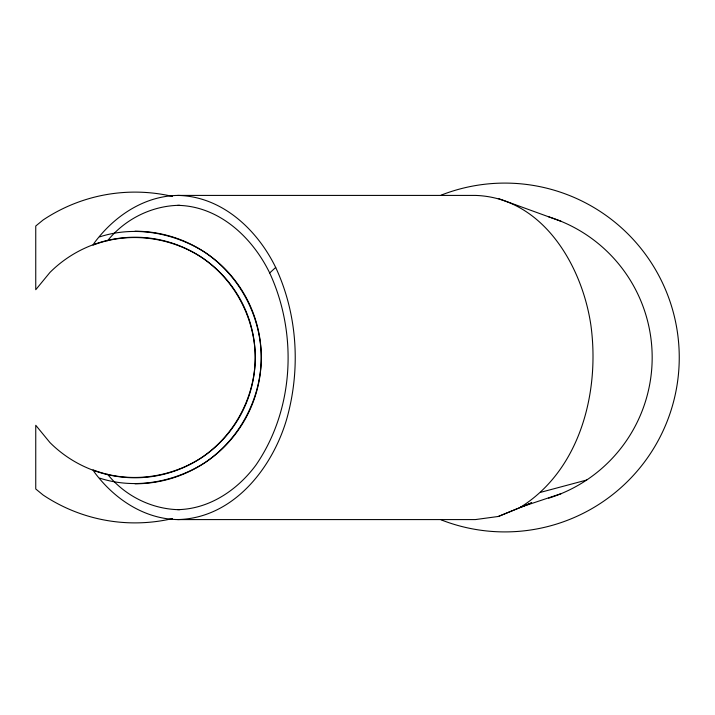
<?xml version="1.0" encoding="UTF-8"?>
<svg xmlns="http://www.w3.org/2000/svg" width="715" height="715" viewBox="0 0 715 715"><rect width="100%" height="100%" fill="white"/><g stroke="black" fill="none" stroke-linecap="round" stroke-linejoin="round"><path stroke-width="1.07" d="M107.572 240.732C124.526 219.621 150.561 206.278 177.678 205.348L179.912 205.348M561.23 493.627L520.484 507.239C580.187 469.871 599.831 392.285 590.983 325.879C582.439 265.926 542.73 197.519 475.377 195.418L177.678 195.418C143.822 196.053 113.989 216.35 94.326 242.894L92.986 245.156C128.593 231.356 169.973 236.772 201.809 257.489C234.556 279.726 254.969 317.916 255.264 357.5C254.969 397.084 234.556 435.274 201.809 457.511C169.973 478.228 128.593 483.644 92.986 469.844L94.326 472.106C113.989 498.65 143.822 518.947 177.678 519.582L475.377 519.582L498.373 516.462L531.576 502.842L498.373 516.462M107.572 474.268C124.526 495.379 150.561 508.723 177.678 509.652C209.468 509.062 237.469 490.007 255.925 465.09C294.214 409.445 297.726 333.744 269.689 272.969L275.686 267.455C257.284 229.613 221.802 196.178 177.678 195.418M99.671 236.871C134.813 225.422 174.335 232.759 205.142 252.493C239.534 275.838 260.966 315.941 261.279 357.5C260.966 399.059 239.534 439.162 205.142 462.507C174.335 482.241 134.813 489.578 99.671 478.129M540.862 492.26L586.702 480.015M177.678 519.582C232.893 518.295 272.049 468.754 286.581 419.526C300.818 369.557 297.672 314.725 275.686 267.455M177.678 509.652L179.912 509.652M177.678 205.348C219.094 206.054 252.413 237.443 269.689 272.969M498.373 198.538L561.23 221.373M134.983 231.204A126.296 126.296 0 0 1 261.279 357.5A126.296 126.296 0 0 1 134.983 483.796M548.682 216.833A147.344 147.344 0 0 1 548.682 498.167M441.164 195.132A174.406 174.406 0 0 1 679.25 357.5A174.406 174.406 0 0 1 441.164 519.868M172.521 518.572A165.388 165.388 0 0 1 43.097 495.012L35.75 488.98L35.75 425.273L49.934 442.549A120.281 120.281 0 0 0 220.032 442.549A120.281 120.281 0 0 0 220.032 272.451A120.281 120.281 0 0 0 49.934 272.451L35.75 289.727L35.75 226.02L43.097 219.988A165.388 165.388 0 0 1 172.521 196.428"/></g></svg>
